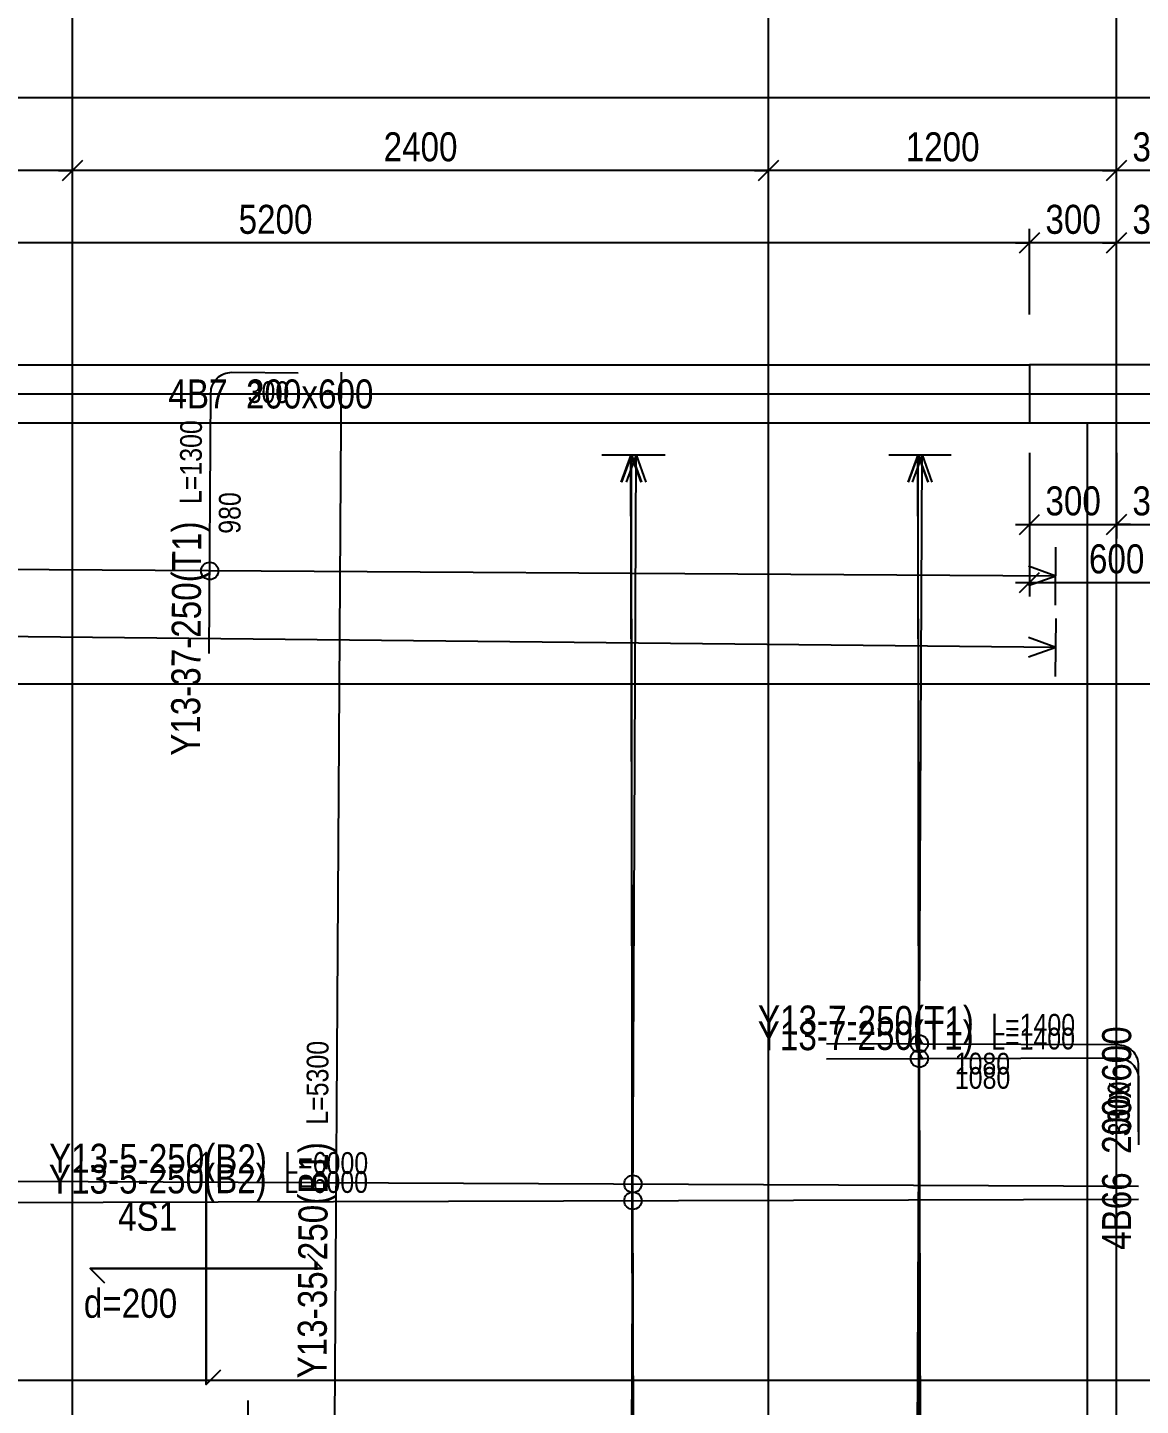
# Model space of a CAD drawing. Extents: x 0 to 206258, y -403073 to 0.
# Drawn here: x 150029 to 153866, y -19780 to -15029 of the extents above; entities that cross this region are included whole.
import ezdxf
from ezdxf.enums import TextEntityAlignment as Align
from ezdxf.lldxf.tags import DXFTag

# ---------------------------------------------------------------- set-up
doc = ezdxf.new("R2010")
doc.units = 0
doc.header["$LTSCALE"] = 1000
for name, color, linetype in [('Axis Line(Dir 1)', 8, 'CENTER2'), ('Axis Line(Dir 2)', 150, 'CENTER2'), ('Column Line', 7, 'Continuous'), ('Dimension Line', 5, 'Continuous'), ('Rebar Label', 6, 'Continuous'), ('Rebar Length Text', 8, 'Continuous'), ('Rebar Line', 7, 'Continuous'), ('Rebar Span Line', 5, 'Continuous'), ('Slab Edge Line', 5, 'Continuous'), ('Slab Label', 5, 'Continuous'), ('Top Rebar Label', 6, 'Continuous'), ('Top Rebar Length Text', 8, 'Continuous'), ('Top Rebar Line', 7, 'Continuous'), ('Top Rebar Span Line', 5, 'Continuous')]:
    doc.layers.add(name, color=color, linetype=linetype)
doc.layers.add('Beam Label', color=159, linetype='Continuous', true_color=0x35424f)
doc.layers.add('Beam Line', color=159, linetype='HIDDEN2', true_color=0x35424f)
doc.styles.add('Beam Label', font='ARIALN.TTF', dxfattribs={"height": 100})
doc.styles.add('Dimension Text', font='ARIALN.TTF', dxfattribs={"height": 100})
doc.styles.add('Rebar Label', font='ARIALN.TTF', dxfattribs={"height": 100})
doc.styles.add('Rebar Length Text', font='ARIALN.TTF', dxfattribs={"height": 75})
doc.styles.add('Slab Label', font='ARIALN.TTF', dxfattribs={"height": 100})
doc.styles.add('Top Rebar Label', font='ARIALN.TTF', dxfattribs={"height": 100})
doc.styles.add('Top Rebar Length Text', font='ARIALN.TTF', dxfattribs={"height": 75})
tags = doc.linetypes.add('CENTER2', pattern=[1.125, 0.75, -0.125, 0.125, -0.125]).pattern_tags.tags
tags[10:11] = [DXFTag(74, 4), DXFTag(75, 0), DXFTag(340, '0'), DXFTag(46, 0.0), DXFTag(50, 0.0), DXFTag(44, 0.0), DXFTag(45, 0.0)]
tags[8:9] = [DXFTag(74, 4), DXFTag(75, 0), DXFTag(340, '0'), DXFTag(46, 0.0), DXFTag(50, 0.0), DXFTag(44, 0.0), DXFTag(45, 0.0)]
tags[6:7] = [DXFTag(74, 4), DXFTag(75, 0), DXFTag(340, '0'), DXFTag(46, 0.0), DXFTag(50, 0.0), DXFTag(44, 0.0), DXFTag(45, 0.0)]
tags[4:5] = [DXFTag(74, 4), DXFTag(75, 0), DXFTag(340, '0'), DXFTag(46, 0.0), DXFTag(50, 0.0), DXFTag(44, 0.0), DXFTag(45, 0.0)]
tags = doc.linetypes.add('HIDDEN2', pattern=[0.1875, 0.125, -0.0625]).pattern_tags.tags
tags[6:7] = [DXFTag(74, 4), DXFTag(75, 0), DXFTag(340, '0'), DXFTag(46, 0.0), DXFTag(50, 0.0), DXFTag(44, 0.0), DXFTag(45, 0.0)]
tags[4:5] = [DXFTag(74, 4), DXFTag(75, 0), DXFTag(340, '0'), DXFTag(46, 0.0), DXFTag(50, 0.0), DXFTag(44, 0.0), DXFTag(45, 0.0)]
doc.dimstyles.get("Standard").update_dxf_attribs({"dimtxt": 100, "dimasz": 30, "dimexe": 48.3, "dimexo": 103.5, "dimgap": 30, "dimtad": 1, "dimtoh": 1, "dimdec": 1, "dimdsep": 46, "dimtxsty": 'Dimension Text', "dimblk": 'PCDIM_TICK', "dimcen": 0.09, "dimclrd": 5, "dimclre": 5, "dimclrt": 5, "dimadec": 1, "dimazin": 0, "dimtp": 1, "dimtm": 1, "dimtfac": 1, "dimtdec": 4, "dimtofl": 0, "dimtmove": 0, "dimatfit": 3, "dimfxl": 1, "dimtolj": 1, "dimtzin": 0, "dimarcsym": 0})

# ---------------------------------------------------------------- blocks, each defined once
blk = doc.blocks.new('PCDIM_TICK')
at = {"layer": 'Dimension Line', "color": 0, "transparency": 33554687}
for p, q in [((1.15, 1.15), (-1.15, -1.15)), ((1.61, 0), (0, 0))]:
    blk.add_line(p, q, dxfattribs=at)
blk = doc.blocks.new('*U1074')
at = {"layer": 'Dimension Line', "color": 5, "true_color": 0x0000ff, "transparency": 16777216}
for p, q in [((153484.3, -16495.7), (153484.3, -16790.5)), ((153784.3, -16495.7), (153784.3, -16790.5)), ((153484.3, -16742.2), (153784.3, -16742.2))]:
    blk.add_line(p, q, dxfattribs=at)
at = {"layer": 'Dimension Line', "color": 5, "true_color": 0x0000ff, "transparency": 16777216, "xscale": 30, "yscale": 30, "rotation": 180.0000000000004}
blk.add_blockref('PCDIM_TICK', (153484.3, -16742.2), dxfattribs=at)
at = {"layer": 'Dimension Line', "color": 5, "true_color": 0x0000ff, "transparency": 16777216, "xscale": 30, "yscale": 30}
blk.add_blockref('PCDIM_TICK', (153784.3, -16742.2), dxfattribs=at)
at = {"layer": 'Dimension Line', "color": 5, "true_color": 0x0000ff, "transparency": 16777216, "insert": (153634.3, -16712.2), "char_height": 100, "width": 181.501, "attachment_point": 8, "style": 'Dimension Text'}
blk.add_mtext('300', dxfattribs=at)
blk = doc.blocks.new('*U1075')
at = {"layer": 'Dimension Line', "color": 5, "true_color": 0x0000ff, "transparency": 16777216}
for p, q in [((153784.3, -16495.7), (153784.3, -16790.5)), ((154084.3, -16495.7), (154084.3, -16790.5)), ((153784.3, -16742.2), (154084.3, -16742.2))]:
    blk.add_line(p, q, dxfattribs=at)
at = {"layer": 'Dimension Line', "color": 5, "true_color": 0x0000ff, "transparency": 16777216, "xscale": 30, "yscale": 30, "rotation": 180.0000000000004}
blk.add_blockref('PCDIM_TICK', (153784.3, -16742.2), dxfattribs=at)
at = {"layer": 'Dimension Line', "color": 5, "true_color": 0x0000ff, "transparency": 16777216, "xscale": 30, "yscale": 30}
blk.add_blockref('PCDIM_TICK', (154084.3, -16742.2), dxfattribs=at)
at = {"layer": 'Dimension Line', "color": 5, "true_color": 0x0000ff, "transparency": 16777216, "insert": (153934.3, -16712.2), "char_height": 100, "width": 181.501, "attachment_point": 8, "style": 'Dimension Text'}
blk.add_mtext('300', dxfattribs=at)
blk = doc.blocks.new('*U1076')
at = {"layer": 'Dimension Line', "color": 5, "true_color": 0x0000ff, "transparency": 16777216}
for p, q in [((153484.3, -16495.7), (153484.3, -16990.5)), ((154084.3, -16495.7), (154084.3, -16990.5)), ((153484.3, -16942.2), (154084.3, -16942.2))]:
    blk.add_line(p, q, dxfattribs=at)
at = {"layer": 'Dimension Line', "color": 5, "true_color": 0x0000ff, "transparency": 16777216, "xscale": 30, "yscale": 30, "rotation": 180.0000000000004}
blk.add_blockref('PCDIM_TICK', (153484.3, -16942.2), dxfattribs=at)
at = {"layer": 'Dimension Line', "color": 5, "true_color": 0x0000ff, "transparency": 16777216, "xscale": 30, "yscale": 30}
blk.add_blockref('PCDIM_TICK', (154084.3, -16942.2), dxfattribs=at)
at = {"layer": 'Dimension Line', "color": 5, "true_color": 0x0000ff, "transparency": 16777216, "insert": (153784.3, -16912.2), "char_height": 100, "width": 181.97, "attachment_point": 8, "style": 'Dimension Text'}
blk.add_mtext('600', dxfattribs=at)
blk = doc.blocks.new('*U1212')
at = {"layer": 'Dimension Line', "color": 5, "true_color": 0x0000ff, "transparency": 16777216}
for p, q in [((153784.3, -16018), (153784.3, -15723.2)), ((154084.3, -16018), (154084.3, -15723.2)), ((154084.3, -15771.5), (153784.3, -15771.5))]:
    blk.add_line(p, q, dxfattribs=at)
at = {"layer": 'Dimension Line', "color": 5, "true_color": 0x0000ff, "transparency": 16777216, "xscale": 30, "yscale": 30, "rotation": 180.0000000000004}
blk.add_blockref('PCDIM_TICK', (153784.3, -15771.5), dxfattribs=at)
at = {"layer": 'Dimension Line', "color": 5, "true_color": 0x0000ff, "transparency": 16777216, "xscale": 30, "yscale": 30}
blk.add_blockref('PCDIM_TICK', (154084.3, -15771.5), dxfattribs=at)
at = {"layer": 'Dimension Line', "color": 5, "true_color": 0x0000ff, "transparency": 16777216, "insert": (153934.3, -15741.5), "char_height": 100, "width": 181.501, "attachment_point": 8, "style": 'Dimension Text'}
blk.add_mtext('300', dxfattribs=at)
blk = doc.blocks.new('*U1213')
at = {"layer": 'Dimension Line', "color": 5, "true_color": 0x0000ff, "transparency": 16777216}
for p, q in [((153484.3, -16018), (153484.3, -15723.2)), ((153784.3, -16018), (153784.3, -15723.2)), ((153784.3, -15771.5), (153484.3, -15771.5))]:
    blk.add_line(p, q, dxfattribs=at)
at = {"layer": 'Dimension Line', "color": 5, "true_color": 0x0000ff, "transparency": 16777216, "xscale": 30, "yscale": 30, "rotation": 180.0000000000004}
blk.add_blockref('PCDIM_TICK', (153484.3, -15771.5), dxfattribs=at)
at = {"layer": 'Dimension Line', "color": 5, "true_color": 0x0000ff, "transparency": 16777216, "xscale": 30, "yscale": 30}
blk.add_blockref('PCDIM_TICK', (153784.3, -15771.5), dxfattribs=at)
at = {"layer": 'Dimension Line', "color": 5, "true_color": 0x0000ff, "transparency": 16777216, "insert": (153634.3, -15741.5), "char_height": 100, "width": 181.501, "attachment_point": 8, "style": 'Dimension Text'}
blk.add_mtext('300', dxfattribs=at)
blk = doc.blocks.new('*U1214')
at = {"layer": 'Dimension Line', "color": 5, "true_color": 0x0000ff, "transparency": 16777216}
for p, q in [((148284.3, -16018), (148284.3, -15723.2)), ((153484.3, -16018), (153484.3, -15723.2)), ((153484.3, -15771.5), (148284.3, -15771.5))]:
    blk.add_line(p, q, dxfattribs=at)
at = {"layer": 'Dimension Line', "color": 5, "true_color": 0x0000ff, "transparency": 16777216, "xscale": 30, "yscale": 30, "rotation": 180.0000000000004}
blk.add_blockref('PCDIM_TICK', (148284.3, -15771.5), dxfattribs=at)
at = {"layer": 'Dimension Line', "color": 5, "true_color": 0x0000ff, "transparency": 16777216, "xscale": 30, "yscale": 30}
blk.add_blockref('PCDIM_TICK', (153484.3, -15771.5), dxfattribs=at)
at = {"layer": 'Dimension Line', "color": 5, "true_color": 0x0000ff, "transparency": 16777216, "insert": (150884.3, -15741.5), "char_height": 100, "width": 245.979, "attachment_point": 8, "style": 'Dimension Text'}
blk.add_mtext('5200', dxfattribs=at)
blk = doc.blocks.new('*U1225')
at = {"layer": 'Dimension Line', "color": 5, "true_color": 0x0000ff, "transparency": 16777216}
for p, q in [((153784.3, -16018), (153784.3, -15473.2)), ((154084.3, -16018), (154084.3, -15473.2)), ((154084.3, -15521.5), (153784.3, -15521.5))]:
    blk.add_line(p, q, dxfattribs=at)
at = {"layer": 'Dimension Line', "color": 5, "true_color": 0x0000ff, "transparency": 16777216, "xscale": 30, "yscale": 30, "rotation": 180.0000000000004}
blk.add_blockref('PCDIM_TICK', (153784.3, -15521.5), dxfattribs=at)
at = {"layer": 'Dimension Line', "color": 5, "true_color": 0x0000ff, "transparency": 16777216, "xscale": 30, "yscale": 30}
blk.add_blockref('PCDIM_TICK', (154084.3, -15521.5), dxfattribs=at)
at = {"layer": 'Dimension Line', "color": 5, "true_color": 0x0000ff, "transparency": 16777216, "insert": (153934.3, -15491.5), "char_height": 100, "width": 181.501, "attachment_point": 8, "style": 'Dimension Text'}
blk.add_mtext('300', dxfattribs=at)
blk = doc.blocks.new('*U1226')
at = {"layer": 'Dimension Line', "color": 5, "true_color": 0x0000ff, "transparency": 16777216}
for p, q in [((152584.3, -16018), (152584.3, -15473.2)), ((153784.3, -16018), (153784.3, -15473.2)), ((153784.3, -15521.5), (152584.3, -15521.5))]:
    blk.add_line(p, q, dxfattribs=at)
at = {"layer": 'Dimension Line', "color": 5, "true_color": 0x0000ff, "transparency": 16777216, "xscale": 30, "yscale": 30, "rotation": 180.0000000000004}
blk.add_blockref('PCDIM_TICK', (152584.3, -15521.5), dxfattribs=at)
at = {"layer": 'Dimension Line', "color": 5, "true_color": 0x0000ff, "transparency": 16777216, "xscale": 30, "yscale": 30}
blk.add_blockref('PCDIM_TICK', (153784.3, -15521.5), dxfattribs=at)
at = {"layer": 'Dimension Line', "color": 5, "true_color": 0x0000ff, "transparency": 16777216, "insert": (153184.3, -15491.5), "char_height": 100, "width": 238.405, "attachment_point": 8, "style": 'Dimension Text'}
blk.add_mtext('1200', dxfattribs=at)
blk = doc.blocks.new('*U1227')
at = {"layer": 'Dimension Line', "color": 5, "true_color": 0x0000ff, "transparency": 16777216}
for p, q in [((150184.3, -16018), (150184.3, -15473.2)), ((152584.3, -16018), (152584.3, -15473.2)), ((152584.3, -15521.5), (150184.3, -15521.5))]:
    blk.add_line(p, q, dxfattribs=at)
at = {"layer": 'Dimension Line', "color": 5, "true_color": 0x0000ff, "transparency": 16777216, "xscale": 30, "yscale": 30, "rotation": 180.0000000000004}
blk.add_blockref('PCDIM_TICK', (150184.3, -15521.5), dxfattribs=at)
at = {"layer": 'Dimension Line', "color": 5, "true_color": 0x0000ff, "transparency": 16777216, "xscale": 30, "yscale": 30}
blk.add_blockref('PCDIM_TICK', (152584.3, -15521.5), dxfattribs=at)
at = {"layer": 'Dimension Line', "color": 5, "true_color": 0x0000ff, "transparency": 16777216, "insert": (151384.3, -15491.5), "char_height": 100, "width": 247.252, "attachment_point": 8, "style": 'Dimension Text'}
blk.add_mtext('2400', dxfattribs=at)
blk = doc.blocks.new('*U1228')
at = {"layer": 'Dimension Line', "color": 5, "true_color": 0x0000ff, "transparency": 16777216}
for p, q in [((148084.3, -16018), (148084.3, -15473.2)), ((150184.3, -16018), (150184.3, -15473.2)), ((150184.3, -15521.5), (148084.3, -15521.5))]:
    blk.add_line(p, q, dxfattribs=at)
at = {"layer": 'Dimension Line', "color": 5, "true_color": 0x0000ff, "transparency": 16777216, "xscale": 30, "yscale": 30, "rotation": 180.0000000000004}
blk.add_blockref('PCDIM_TICK', (148084.3, -15521.5), dxfattribs=at)
at = {"layer": 'Dimension Line', "color": 5, "true_color": 0x0000ff, "transparency": 16777216, "xscale": 30, "yscale": 30}
blk.add_blockref('PCDIM_TICK', (150184.3, -15521.5), dxfattribs=at)
at = {"layer": 'Dimension Line', "color": 5, "true_color": 0x0000ff, "transparency": 16777216, "insert": (149134.3, -15491.5), "char_height": 100, "width": 247.252, "attachment_point": 8, "style": 'Dimension Text'}
blk.add_mtext('2100', dxfattribs=at)
blk = doc.blocks.new('*U1236')
at = {"layer": 'Dimension Line', "color": 5, "true_color": 0x0000ff, "transparency": 16777216}
for p, q in [((140684.3, -16018), (140684.3, -15223.2)), ((154084.3, -16018), (154084.3, -15223.2)), ((154084.3, -15271.5), (140684.3, -15271.5))]:
    blk.add_line(p, q, dxfattribs=at)
at = {"layer": 'Dimension Line', "color": 5, "true_color": 0x0000ff, "transparency": 16777216, "xscale": 30, "yscale": 30, "rotation": 180.0000000000004}
blk.add_blockref('PCDIM_TICK', (140684.3, -15271.5), dxfattribs=at)
at = {"layer": 'Dimension Line', "color": 5, "true_color": 0x0000ff, "transparency": 16777216, "xscale": 30, "yscale": 30}
blk.add_blockref('PCDIM_TICK', (154084.3, -15271.5), dxfattribs=at)
at = {"layer": 'Dimension Line', "color": 5, "true_color": 0x0000ff, "transparency": 16777216, "insert": (147384.3, -15241.5), "char_height": 100, "width": 302.882, "attachment_point": 8, "style": 'Dimension Text'}
blk.add_mtext('13400', dxfattribs=at)

msp = doc.modelspace()

# ---------------------------------------------------------------- linework, layer by layer
at = {"layer": 'Axis Line(Dir 1)', "transparency": 33554687}
for points in [[(138984.29, -16292.207), (156784.29, -16292.207)], [(138984.29, -17292.207), (156784.29, -17292.207)], [(138984.29, -19692.207), (156784.29, -19692.207)]]:
    msp.add_lwpolyline(points, dxfattribs=at)
at = {"layer": 'Axis Line(Dir 2)', "transparency": 33554687}
for points in [[(150184.29, -38092.207), (150184.29, -14292.207)], [(152584.29, -38092.207), (152584.29, -14292.207)], [(153784.29, -38092.207), (153784.29, -14292.207)]]:
    msp.add_lwpolyline(points, dxfattribs=at)
at = {"layer": 'Beam Line', "linetype": 'Continuous', "transparency": 33554687}
msp.add_lwpolyline([(148284.29, -16192.207), (153484.29, -16192.207)], dxfattribs=at)
at = {"layer": 'Beam Line', "transparency": 33554687}
for points in [[(148284.29, -16392.207), (153484.29, -16392.207)], [(153684.29, -21292.207), (153684.29, -16392.207)]]:
    msp.add_lwpolyline(points, dxfattribs=at)
at = {"layer": 'Column Line', "transparency": 33554687}
msp.add_lwpolyline([(154084.29, -16392.207), (154084.29, -16192.207), (153484.29, -16192.207), (153484.29, -16392.207)], close=True, dxfattribs=at)
at = {"layer": 'Rebar Label', "transparency": 33554687}
for centre in [(150657.519, -16902.207), (153104.29, -18532.706), (153104.29, -18583.661), (152116.29, -19015.78), (152116.29, -19074.014)]:
    msp.add_circle(centre, 30, dxfattribs=at)
at = {"layer": 'Rebar Line', "transparency": 33554687}
for points in [[(151078.666, -21467.203), (151111.859, -16217.21)], [(147909.292, -18996.915), (153859.289, -19023.596)], [(147909.291, -19086.156), (153859.29, -19068.984)]]:
    msp.add_lwpolyline(points, dxfattribs=at)
at = {"layer": 'Rebar Span Line', "transparency": 33554687}
for p, q in [((152008.868, -16502.495), (152208.867, -16501.918)), ((152011.269, -16502.326), (152211.269, -16502.087)), ((152027.563, -16501.757), (152227.561, -16502.654)), ((152108.868, -16502.206), (152074.937, -16596.274)), ((152111.269, -16502.207), (152077.18, -16596.217)), ((152127.562, -16502.205), (152092.939, -16596.02)), ((152106.575, -21182.208), (152127.562, -16502.205)), ((152122.375, -21182.207), (152108.868, -16502.206)), ((152108.868, -16502.206), (152143.341, -16596.076)), ((152116.874, -21182.207), (152111.269, -16502.207)), ((152111.269, -16502.207), (152145.584, -16596.135)), ((152127.562, -16502.205), (152161.342, -16596.327))]:
    msp.add_line(p, q, dxfattribs=at)
at = {"layer": 'Slab Edge Line', "transparency": 33554687}
for points in [[(150595.693, -18956.949), (150645.191, -18907.451)], [(150645.191, -19707.451), (150645.191, -18907.451)], [(150995.693, -19257.954), (151045.191, -19307.451)], [(150245.191, -19307.451), (151045.191, -19307.451)], [(150294.688, -19356.949), (150245.191, -19307.451)], [(150694.688, -19657.954), (150645.191, -19707.451)]]:
    msp.add_lwpolyline(points, close=True, dxfattribs=at)
at = {"layer": 'Top Rebar Line', "transparency": 33554687}
for points in [[(150655.717, -17187.206), (150661.398, -16288.68, -0.41421359), (150733.319, -16217.662), (150961.844, -16219.107)], [(152784.291, -18531.271), (153787.818, -18535.771, -0.4142136), (153858.968, -18607.562), (153857.943, -18836.088)], [(152784.291, -18584.585), (153787.819, -18581.688, -0.4142136), (153859.496, -18652.953), (153860.156, -18881.481)]]:
    msp.add_lwpolyline(points, format="xyb", dxfattribs=at)
msp.add_lwpolyline([(150774.519, -22122.201), (150789.44, -19762.208)], dxfattribs=at)
at = {"layer": 'Top Rebar Span Line', "transparency": 33554687}
for p, q in [((152998.284, -16502.495), (153198.283, -16501.918)), ((152999.854, -16502.326), (153199.854, -16502.087)), ((153013.397, -16501.757), (153213.395, -16502.654)), ((153098.283, -16502.206), (153064.352, -16596.274)), ((153099.854, -16502.207), (153065.765, -16596.217)), ((153113.396, -16502.205), (153078.773, -16596.02)), ((153092.409, -21182.208), (153113.396, -16502.205)), ((153111.79, -21182.207), (153098.283, -16502.206)), ((153098.283, -16502.206), (153132.756, -16596.076)), ((153105.459, -21182.207), (153099.854, -16502.207)), ((153099.854, -16502.207), (153134.169, -16596.135)), ((153113.396, -16502.205), (153147.176, -16596.327)), ((153573.66, -17020.646), (153574.925, -16820.65)), ((153574.293, -16920.648), (148194.288, -16886.633)), ((153574.293, -16920.648), (153480.541, -16885.852)), ((153574.293, -16920.648), (153480.109, -16954.255)), ((153573.251, -17266.664), (153575.342, -17066.675)), ((153574.296, -17166.669), (148194.284, -17110.427)), ((153574.296, -17166.669), (153480.69, -17131.487)), ((153574.296, -17166.669), (153479.975, -17199.887))]:
    msp.add_line(p, q, dxfattribs=at)

# ---------------------------------------------------------------- texts
at = {"layer": 'Beam Label', "transparency": 33554687, "style": 'Beam Label'}
msp.add_text('4B7  200x600 ', height=100, dxfattribs=at).set_placement((150884.29, -16292.207), align=Align.MIDDLE_CENTER)
msp.add_text('4B66  200x600 ', height=100, rotation=90, dxfattribs=at).set_placement((153784.29, -18842.207), align=Align.MIDDLE_CENTER)
at = {"layer": 'Rebar Label', "transparency": 33554687, "style": 'Rebar Label'}
for s, rotation, p in [(' Y13-5-250(B2)', 359.74307, (150854.425, -18980.121)), (' Y13-35-250(B1)', 89.637756, (151065.073, -18872.016)), (' Y13-5-250(B2)', 0.165362, (150854.204, -19047.657))]:
    msp.add_text(s, height=100, rotation=rotation, dxfattribs=at).set_placement(p, align=Align.RIGHT)
at = {"layer": 'Rebar Length Text', "transparency": 33554687, "style": 'Rebar Length Text'}
for s, rotation, p in [('L=5300', 89.637756, (151065.452, -18812.018)), ('L=6000', 359.74307, (150914.425, -18980.39)), ('L=6000', 0.165362, (150914.204, -19047.484))]:
    msp.add_text(s, height=75, rotation=rotation, dxfattribs=at).set_placement(p)
at = {"layer": 'Slab Label', "transparency": 33554687, "style": 'Slab Label'}
for s, p in [('4S1', (150545.191, -19207.451)), ('d=200', (150545.191, -19507.451))]:
    msp.add_text(s, height=100, dxfattribs=at).set_placement(p, align=Align.BOTTOM_RIGHT)
at = {"layer": 'Top Rebar Label', "transparency": 33554687, "style": 'Top Rebar Label'}
for s, rotation, p in [(' Y13-37-250(T1)', 89.637756, (150628.594, -16732.018)), (' Y13-7-250(T1)', 359.74307, (153291.925, -18503.547)), (' Y13-7-250(T1)', 0.165362, (153291.704, -18553.12))]:
    msp.add_text(s, height=100, rotation=rotation, dxfattribs=at).set_placement(p, align=Align.RIGHT)
at = {"layer": 'Top Rebar Length Text', "transparency": 33554687, "style": 'Top Rebar Length Text'}
msp.add_text('300', height=75, rotation=359.637751, dxfattribs=at).set_placement((150931.654, -16248.917), align=Align.TOP_RIGHT)
for s, rotation, p in [('L=1300', 89.637756, (150628.973, -16672.019)), ('L=1400', 359.74307, (153351.924, -18503.816)), ('L=1400', 0.165362, (153351.703, -18552.947)), ('300', 89.743062, (153828.078, -18805.954)), ('300', 90.165354, (153830.069, -18851.567))]:
    msp.add_text(s, height=75, rotation=rotation, dxfattribs=at).set_placement(p)
for s, rotation, p in [('980', 89.637756, (150763.781, -16702.872)), ('1080', 359.74307, (153321.319, -18638.68)), ('1080', 0.165362, (153322.093, -18688.033))]:
    msp.add_text(s, height=75, rotation=rotation, dxfattribs=at).set_placement(p, align=Align.CENTER)

# ---------------------------------------------------------------- dimensions: what is measured, and where the dimension line sits
at = {"layer": 'Dimension Line', "transparency": 33554687}
for base, p1, p2, picture, middle in [((147384.29, -15271.496), (154084.29, -16121.496), (140684.29, -16121.496), '*U1236', (147384.29, -15271.496)), ((149134.29, -15521.496), (150184.29, -16121.496), (148084.29, -16121.496), '*U1228', (149134.29, -15521.496)), ((151384.29, -15521.496), (152584.29, -16121.496), (150184.29, -16121.496), '*U1227', (151384.29, -15521.496)), ((153184.29, -15521.496), (153784.29, -16121.496), (152584.29, -16121.496), '*U1226', (153184.29, -15521.496)), ((153934.29, -15521.496), (154084.29, -16121.496), (153784.29, -16121.496), '*U1225', (153934.29, -15521.496)), ((150884.29, -15771.496), (153484.29, -16121.496), (148284.29, -16121.496), '*U1214', (150884.29, -15771.496)), ((153634.29, -15771.496), (153784.29, -16121.496), (153484.29, -16121.496), '*U1213', (153634.29, -15771.496)), ((153934.29, -15771.496), (154084.29, -16121.496), (153784.29, -16121.496), '*U1212', (153934.29, -15771.496))]:
    dim = msp.add_linear_dim(base=base, p1=p1, p2=p2, angle=180, dimstyle='Standard', override={"dimscale": 1, "dimtxt": 100, "dimasz": 30, "dimexe": 48.3, "dimexo": 103.5, "dimgap": 30, "dimtad": 1, "dimtih": 0, "dimdec": 1, "dimlfac": 1, "dimzin": 8, "dimlunit": 2, "dimpost": '', "dimtxsty": 'Dimension Text', "dimblk": 'PCDIM_TICK', "dimse1": 0, "dimse2": 0, "dimsd2": 0, "dimclrd": 5, "dimclre": 5, "dimclrt": 5, "dimaunit": 0, "dimadec": 1, "dimazin": 0, "dimtol": 0, "dimtp": 1, "dimtm": 1, "dimtmove": 0}, dxfattribs=at)
    dim.commit()
    dim.dimension.update_dxf_attribs({"geometry": picture, "text_midpoint": middle})
for p1, p2, distance, picture, middle in [((153484.29, -16392.207), (153784.29, -16392.207), -350, '*U1074', (153634.29, -16742.207)), ((153484.29, -16392.207), (154084.29, -16392.207), -550, '*U1076', (153784.29, -16942.207)), ((153784.29, -16392.207), (154084.29, -16392.207), -350, '*U1075', (153934.29, -16742.207))]:
    dim = msp.add_aligned_dim(p1=p1, p2=p2, distance=distance, dimstyle='Standard', override={"dimscale": 1, "dimtxt": 100, "dimasz": 30, "dimexe": 48.3, "dimexo": 103.5, "dimgap": 30, "dimtad": 1, "dimtih": 0, "dimdec": 1, "dimlfac": 1, "dimzin": 8, "dimlunit": 2, "dimpost": '', "dimtxsty": 'Dimension Text', "dimblk": 'PCDIM_TICK', "dimse1": 0, "dimse2": 0, "dimsd2": 0, "dimclrd": 5, "dimclre": 5, "dimclrt": 5, "dimaunit": 0, "dimadec": 1, "dimazin": 0, "dimtol": 0, "dimtp": 1, "dimtm": 1, "dimtmove": 0}, dxfattribs=at)
    dim.commit()
    dim.dimension.update_dxf_attribs({"geometry": picture, "text_midpoint": middle})

doc.saveas('drawing.dxf')
